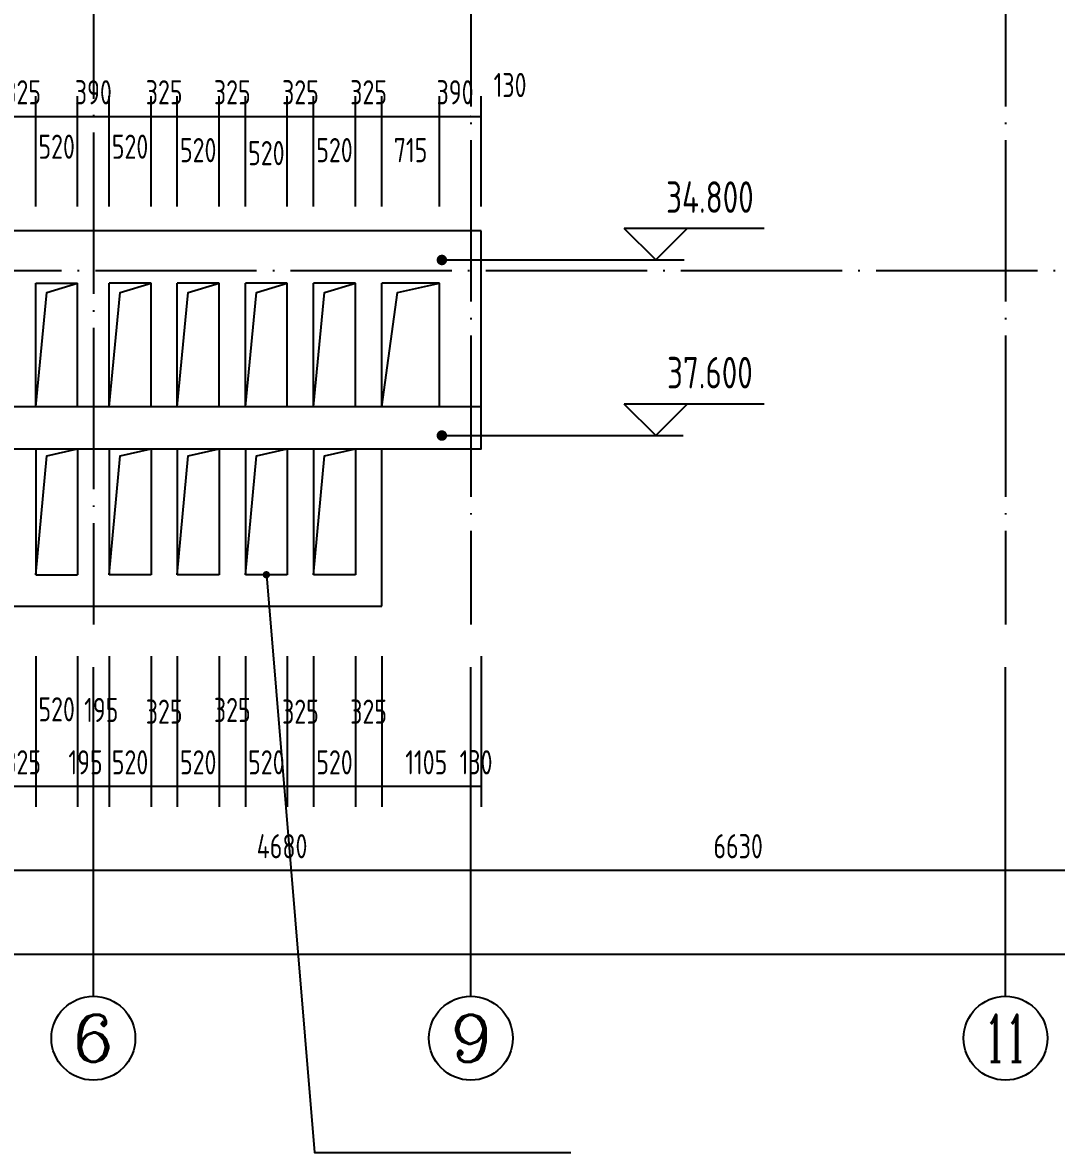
# Model space of a CAD drawing. Extents: x -726032 to 135930, y -151624 to 587044.
# Drawn here: x -374114 to -361296, y 400847 to 414850 of the extents above; entities that cross this region are included whole.
import ezdxf
from ezdxf.enums import TextEntityAlignment as Align

# ---------------------------------------------------------------- set-up
doc = ezdxf.new("R2010")
doc.units = 0
doc.header["$LTSCALE"] = 1000
doc.header["$MEASUREMENT"] = 0
doc.linetypes.add('DOTE', pattern=[2.42, 2, -0.2, 0.02, -0.2])
doc.layers.get('0').update_dxf_attribs({"linetype": 'CONTINUOUS'})
doc.layers.get('DEFPOINTS').update_dxf_attribs({"color": 1, "linetype": 'CONTINUOUS'})
for name, color, linetype in [('AXIS', 245, 'CONTINUOUS'), ('AXIS_TEXT', 7, 'CONTINUOUS'), ('DOTE', 8, 'DOTE'), ('PUB_DIM', 245, 'CONTINUOUS'), ('ROOF', 4, 'CONTINUOUS'), ('引线', 213, 'CONTINUOUS')]:
    doc.layers.add(name, color=color, linetype=linetype)
doc.styles.add('COMPLEX', font='COMPLEX')
doc.styles.add('DIM_FONT', font='isocp.shx', dxfattribs={"width": 0.8})
doc.dimstyles.new('AXIS', dxfattribs={"dimtxt": 300, "dimasz": 1, "dimexe": 250, "dimexo": 300, "dimgap": 150, "dimtad": 1, "dimdec": 0, "dimzin": 0, "dimdsep": 46, "dimtxsty": 'DIM_FONT', "dimcen": 0.09, "dimse1": 1, "dimse2": 1, "dimclrt": 142, "dimadec": 0, "dimazin": 0, "dimtfac": 1, "dimtdec": 0, "dimtix": 1, "dimtmove": 2, "dimatfit": 3, "dimfxl": 1, "dimtolj": 1, "dimtzin": 0, "dimarcsym": 0})
doc.dimstyles.new('DIMA', dxfattribs={"dimtxt": 300, "dimasz": 1, "dimexe": 250, "dimexo": 300, "dimgap": 150, "dimtad": 1, "dimdec": 0, "dimzin": 0, "dimdsep": 46, "dimtxsty": 'DIM_FONT', "dimcen": 0.09, "dimse1": 1, "dimclrt": 142, "dimadec": 0, "dimazin": 0, "dimtfac": 1, "dimtdec": 0, "dimtix": 1, "dimtmove": 2, "dimatfit": 3, "dimfxl": 1, "dimtolj": 1, "dimtzin": 0, "dimarcsym": 0})
doc.dimstyles.new('DIMB', dxfattribs={"dimtxt": 300, "dimasz": 1, "dimexe": 250, "dimexo": 300, "dimgap": 150, "dimtad": 1, "dimdec": 0, "dimzin": 0, "dimdsep": 46, "dimtxsty": 'DIM_FONT', "dimcen": 0.09, "dimse2": 1, "dimclrt": 142, "dimadec": 0, "dimazin": 0, "dimtfac": 1, "dimtdec": 0, "dimtix": 1, "dimtmove": 2, "dimatfit": 3, "dimfxl": 1, "dimtolj": 1, "dimtzin": 0, "dimarcsym": 0})
doc.dimstyles.new('DIMN', dxfattribs={"dimtxt": 300, "dimasz": 1, "dimexe": 250, "dimexo": 300, "dimgap": 150, "dimtad": 1, "dimdec": 0, "dimzin": 0, "dimdsep": 46, "dimtxsty": 'DIM_FONT', "dimcen": 0.09, "dimclrt": 142, "dimadec": 0, "dimazin": 0, "dimtfac": 1, "dimtdec": 0, "dimtix": 1, "dimtmove": 2, "dimatfit": 3, "dimfxl": 1, "dimtolj": 1, "dimtzin": 0, "dimarcsym": 0})

# ---------------------------------------------------------------- blocks, each defined once
blk = doc.blocks.new('*D129')
at = {"layer": 'AXIS', "color": 0, "lineweight": -2, "transparency": 16777216}
for p, q in [((-384703, 406560), (-384703, 403052)), ((-316024, 406560), (-316024, 403052)), ((-316025, 403302), (-384702, 403302))]:
    blk.add_line(p, q, dxfattribs=at)
at = {"layer": 'AXIS', "color": 0, "transparency": 16777216}
for points in [[(-384702, 403302), (-384702, 403302), (-384703, 403302)], [(-316025, 403302), (-316025, 403302), (-316024, 403302)]]:
    blk.add_solid(points, dxfattribs=at)
at = {"layer": 'DEFPOINTS', "color": 0, "transparency": 16777216}
for p in [(-384703, 406860), (-316024, 406860), (-384703, 403302)]:
    blk.add_point(p, dxfattribs=at)
at = {"layer": 'AXIS', "color": 142, "transparency": 16777216, "insert": (-350363, 403602), "char_height": 300, "attachment_point": 5, "style": 'DIM_FONT'}
blk.add_mtext('\\A1;68679', dxfattribs=at)
blk = doc.blocks.new('*D146')
at = {"layer": 'DEFPOINTS', "color": 0, "transparency": 16777216}
for p in [(-374277, 407297), (-373952, 407297), (-374277, 405382)]:
    blk.add_point(p, dxfattribs=at)
at = {"layer": 'PUB_DIM', "color": 0, "lineweight": -2, "transparency": 16777216}
for p, q in [((-374277, 406997), (-374277, 405132)), ((-373952, 406997), (-373952, 405132)), ((-374278, 405382), (-374279, 405382)), ((-373952, 405382), (-374277, 405382)), ((-373951, 405382), (-373950, 405382))]:
    blk.add_line(p, q, dxfattribs=at)
at = {"layer": 'PUB_DIM', "color": 0, "transparency": 16777216}
for points in [[(-374278, 405382), (-374278, 405382), (-374277, 405382)], [(-373951, 405382), (-373951, 405382), (-373952, 405382)]]:
    blk.add_solid(points, dxfattribs=at)
at = {"layer": 'PUB_DIM', "color": 142, "transparency": 16777216, "insert": (-374114, 405682), "char_height": 300, "attachment_point": 5, "style": 'DIM_FONT'}
blk.add_mtext('\\A1;325', dxfattribs=at)
blk = doc.blocks.new('*D147')
at = {"layer": 'DEFPOINTS', "color": 0, "transparency": 16777216}
for p in [(-373952, 413686), (-374277, 412271), (-373952, 412271)]:
    blk.add_point(p, dxfattribs=at)
at = {"layer": 'PUB_DIM', "color": 0, "lineweight": -2, "transparency": 16777216}
for p, q in [((-374277, 412571), (-374277, 413936)), ((-373952, 412571), (-373952, 413936)), ((-374278, 413686), (-374279, 413686)), ((-374277, 413686), (-373952, 413686)), ((-373951, 413686), (-373950, 413686))]:
    blk.add_line(p, q, dxfattribs=at)
at = {"layer": 'PUB_DIM', "color": 0, "transparency": 16777216}
for points in [[(-374278, 413686), (-374278, 413686), (-374277, 413686)], [(-373951, 413686), (-373951, 413686), (-373952, 413686)]]:
    blk.add_solid(points, dxfattribs=at)
at = {"layer": 'PUB_DIM', "color": 142, "transparency": 16777216, "insert": (-374114, 413986), "char_height": 300, "attachment_point": 5, "style": 'DIM_FONT'}
blk.add_mtext('\\A1;325', dxfattribs=at)
blk = doc.blocks.new('*D2968')
at = {"layer": 'AXIS', "color": 0, "lineweight": -2, "transparency": 16777216}
blk.add_line((-373238, 404342), (-377916, 404342), dxfattribs=at)
at = {"layer": 'AXIS', "color": 0, "transparency": 16777216}
for points in [[(-377916, 404342), (-377916, 404342), (-377917, 404342)], [(-373238, 404342), (-373238, 404342), (-373237, 404342)]]:
    blk.add_solid(points, dxfattribs=at)
at = {"layer": 'DEFPOINTS', "color": 0, "transparency": 16777216}
for p in [(-377917, 406860), (-373237, 406860), (-377917, 404342)]:
    blk.add_point(p, dxfattribs=at)
at = {"layer": 'AXIS', "color": 142, "transparency": 16777216, "insert": (-375577, 404642), "char_height": 300, "attachment_point": 5, "style": 'DIM_FONT'}
blk.add_mtext('\\A1;4680', dxfattribs=at)
blk = doc.blocks.new('_AXISO')
blk.add_circle((0, 0), 0.5)
at = {"layer": 'AXIS_TEXT', "style": 'COMPLEX', "width": 1.041667}
blk.add_attdef('A', text='', height=0.56, dxfattribs=at).set_placement((-0.25, -0.28), (0.25, -0.28), align=Align.FIT)
blk = doc.blocks.new('*D3016')
at = {"layer": 'AXIS', "color": 0, "lineweight": -2, "transparency": 16777216}
blk.add_line((-355298, 404342), (-361926, 404342), dxfattribs=at)
at = {"layer": 'AXIS', "color": 0, "transparency": 16777216}
for points in [[(-361926, 404342), (-361926, 404342), (-361927, 404342)], [(-355298, 404342), (-355298, 404342), (-355297, 404342)]]:
    blk.add_solid(points, dxfattribs=at)
at = {"layer": 'DEFPOINTS', "color": 0, "transparency": 16777216}
for p in [(-361927, 406860), (-355297, 406860), (-361927, 404342)]:
    blk.add_point(p, dxfattribs=at)
at = {"layer": 'AXIS', "color": 142, "transparency": 16777216, "insert": (-358612, 404642), "char_height": 300, "attachment_point": 5, "style": 'DIM_FONT'}
blk.add_mtext('\\A1;6630', dxfattribs=at)
blk = doc.blocks.new('*D3493')
at = {"layer": 'DEFPOINTS', "color": 0, "transparency": 16777216}
for p in [(-368557, 407297), (-368427, 407297), (-368557, 405382)]:
    blk.add_point(p, dxfattribs=at)
at = {"layer": 'PUB_DIM', "color": 0, "lineweight": -2, "transparency": 16777216}
for p, q in [((-368427, 406997), (-368427, 405132)), ((-368558, 405382), (-368559, 405382)), ((-368427, 405382), (-368557, 405382)), ((-368426, 405382), (-368425, 405382))]:
    blk.add_line(p, q, dxfattribs=at)
at = {"layer": 'PUB_DIM', "color": 0, "transparency": 16777216}
for points in [[(-368558, 405382), (-368558, 405382), (-368557, 405382)], [(-368426, 405382), (-368426, 405382), (-368427, 405382)]]:
    blk.add_solid(points, dxfattribs=at)
at = {"layer": 'PUB_DIM', "color": 142, "transparency": 16777216, "insert": (-368492, 405682), "char_height": 300, "attachment_point": 5, "style": 'DIM_FONT'}
blk.add_mtext('\\A1;130', dxfattribs=at)
blk = doc.blocks.new('*D182')
at = {"layer": 'DEFPOINTS', "color": 0, "transparency": 16777216}
for p in [(-369987, 407297), (-369662, 407297), (-369987, 405382)]:
    blk.add_point(p, dxfattribs=at)
at = {"layer": 'PUB_DIM', "color": 0, "lineweight": -2, "transparency": 16777216}
for p, q in [((-369987, 406997), (-369987, 405132)), ((-369662, 406997), (-369662, 405132)), ((-369663, 405382), (-369986, 405382))]:
    blk.add_line(p, q, dxfattribs=at)
at = {"layer": 'PUB_DIM', "color": 0, "transparency": 16777216}
for points in [[(-369986, 405382), (-369986, 405382), (-369987, 405382)], [(-369663, 405382), (-369663, 405382), (-369662, 405382)]]:
    blk.add_solid(points, dxfattribs=at)
at = {"layer": 'PUB_DIM', "color": 142, "transparency": 16777216, "insert": (-369824, 406310), "char_height": 300, "attachment_point": 5, "style": 'DIM_FONT'}
blk.add_mtext('\\A1;325', dxfattribs=at)
blk = doc.blocks.new('*D183')
at = {"layer": 'DEFPOINTS', "color": 0, "transparency": 16777216}
for p in [(-370507, 407297), (-369987, 407297), (-370507, 405382)]:
    blk.add_point(p, dxfattribs=at)
at = {"layer": 'PUB_DIM', "color": 0, "lineweight": -2, "transparency": 16777216}
for p, q in [((-370507, 406997), (-370507, 405132)), ((-369987, 406997), (-369987, 405132)), ((-370508, 405382), (-370509, 405382)), ((-369987, 405382), (-370507, 405382)), ((-369986, 405382), (-369985, 405382))]:
    blk.add_line(p, q, dxfattribs=at)
at = {"layer": 'PUB_DIM', "color": 0, "transparency": 16777216}
for points in [[(-370508, 405382), (-370508, 405382), (-370507, 405382)], [(-369986, 405382), (-369986, 405382), (-369987, 405382)]]:
    blk.add_solid(points, dxfattribs=at)
at = {"layer": 'PUB_DIM', "color": 142, "transparency": 16777216, "insert": (-370247, 405682), "char_height": 300, "attachment_point": 5, "style": 'DIM_FONT'}
blk.add_mtext('\\A1;520', dxfattribs=at)
blk = doc.blocks.new('*D1596')
at = {"layer": 'DEFPOINTS', "color": 0, "transparency": 16777216}
for p in [(-369662, 407297), (-368557, 407297), (-369662, 405382)]:
    blk.add_point(p, dxfattribs=at)
at = {"layer": 'PUB_DIM', "color": 0, "lineweight": -2, "transparency": 16777216}
for p, q in [((-369662, 406997), (-369662, 405132)), ((-368558, 405382), (-369661, 405382))]:
    blk.add_line(p, q, dxfattribs=at)
at = {"layer": 'PUB_DIM', "color": 0, "transparency": 16777216}
for points in [[(-369661, 405382), (-369661, 405382), (-369662, 405382)], [(-368558, 405382), (-368558, 405382), (-368557, 405382)]]:
    blk.add_solid(points, dxfattribs=at)
at = {"layer": 'PUB_DIM', "color": 142, "transparency": 16777216, "insert": (-369109, 405682), "char_height": 300, "attachment_point": 5, "style": 'DIM_FONT'}
blk.add_mtext('\\A1;1105', dxfattribs=at)
blk = doc.blocks.new('*D1597')
at = {"layer": 'DEFPOINTS', "color": 0, "transparency": 16777216}
for p in [(-368427, 413686), (-368557, 412271), (-368427, 412271)]:
    blk.add_point(p, dxfattribs=at)
at = {"layer": 'PUB_DIM', "color": 0, "lineweight": -2, "transparency": 16777216}
for p, q in [((-368427, 412571), (-368427, 413936)), ((-368558, 413686), (-368559, 413686)), ((-368557, 413686), (-368427, 413686)), ((-368426, 413686), (-368425, 413686))]:
    blk.add_line(p, q, dxfattribs=at)
at = {"layer": 'PUB_DIM', "color": 0, "transparency": 16777216}
for points in [[(-368558, 413686), (-368558, 413686), (-368557, 413686)], [(-368426, 413686), (-368426, 413686), (-368427, 413686)]]:
    blk.add_solid(points, dxfattribs=at)
at = {"layer": 'PUB_DIM', "color": 142, "transparency": 16777216, "insert": (-368070, 414076), "char_height": 300, "attachment_point": 5, "style": 'DIM_FONT'}
blk.add_mtext('\\A1;130', dxfattribs=at)
blk = doc.blocks.new('*D184')
at = {"layer": 'DEFPOINTS', "color": 0, "transparency": 16777216}
for p in [(-369987, 413686), (-370507, 412271), (-369987, 412271)]:
    blk.add_point(p, dxfattribs=at)
at = {"layer": 'PUB_DIM', "color": 0, "lineweight": -2, "transparency": 16777216}
for p, q in [((-370507, 412571), (-370507, 413936)), ((-369987, 412571), (-369987, 413936)), ((-370506, 413686), (-369988, 413686))]:
    blk.add_line(p, q, dxfattribs=at)
at = {"layer": 'PUB_DIM', "color": 0, "transparency": 16777216}
for points in [[(-370506, 413686), (-370506, 413686), (-370507, 413686)], [(-369988, 413686), (-369988, 413686), (-369987, 413686)]]:
    blk.add_solid(points, dxfattribs=at)
at = {"layer": 'PUB_DIM', "color": 142, "transparency": 16777216, "insert": (-370247, 413269), "char_height": 300, "attachment_point": 5, "style": 'DIM_FONT'}
blk.add_mtext('\\A1;520', dxfattribs=at)
blk = doc.blocks.new('*D185')
at = {"layer": 'DEFPOINTS', "color": 0, "transparency": 16777216}
for p in [(-369662, 413686), (-369987, 412271), (-369662, 412271)]:
    blk.add_point(p, dxfattribs=at)
at = {"layer": 'PUB_DIM', "color": 0, "lineweight": -2, "transparency": 16777216}
for p, q in [((-369987, 412571), (-369987, 413936)), ((-369662, 412571), (-369662, 413936)), ((-369988, 413686), (-369989, 413686)), ((-369987, 413686), (-369662, 413686)), ((-369661, 413686), (-369660, 413686))]:
    blk.add_line(p, q, dxfattribs=at)
at = {"layer": 'PUB_DIM', "color": 0, "transparency": 16777216}
for points in [[(-369988, 413686), (-369988, 413686), (-369987, 413686)], [(-369661, 413686), (-369661, 413686), (-369662, 413686)]]:
    blk.add_solid(points, dxfattribs=at)
at = {"layer": 'PUB_DIM', "color": 142, "transparency": 16777216, "insert": (-369824, 413986), "char_height": 300, "attachment_point": 5, "style": 'DIM_FONT'}
blk.add_mtext('\\A1;325', dxfattribs=at)
blk = doc.blocks.new('*D186')
at = {"layer": 'DEFPOINTS', "color": 0, "transparency": 16777216}
for p in [(-368947, 413686), (-369662, 412271), (-368947, 412271)]:
    blk.add_point(p, dxfattribs=at)
at = {"layer": 'PUB_DIM', "color": 0, "lineweight": -2, "transparency": 16777216}
for p, q in [((-369662, 412571), (-369662, 413936)), ((-368947, 412571), (-368947, 413936)), ((-369661, 413686), (-368948, 413686))]:
    blk.add_line(p, q, dxfattribs=at)
at = {"layer": 'PUB_DIM', "color": 0, "transparency": 16777216}
for points in [[(-369661, 413686), (-369661, 413686), (-369662, 413686)], [(-368948, 413686), (-368948, 413686), (-368947, 413686)]]:
    blk.add_solid(points, dxfattribs=at)
at = {"layer": 'PUB_DIM', "color": 142, "transparency": 16777216, "insert": (-369304, 413269), "char_height": 300, "attachment_point": 5, "style": 'DIM_FONT'}
blk.add_mtext('\\A1;715', dxfattribs=at)
blk = doc.blocks.new('*D3494')
at = {"layer": 'DEFPOINTS', "color": 0, "transparency": 16777216}
for p in [(-368557, 413686), (-368947, 412271), (-368557, 412271)]:
    blk.add_point(p, dxfattribs=at)
at = {"layer": 'PUB_DIM', "color": 0, "lineweight": -2, "transparency": 16777216}
for p, q in [((-368947, 412571), (-368947, 413936)), ((-368948, 413686), (-368949, 413686)), ((-368947, 413686), (-368557, 413686)), ((-368556, 413686), (-368555, 413686))]:
    blk.add_line(p, q, dxfattribs=at)
at = {"layer": 'PUB_DIM', "color": 0, "transparency": 16777216}
for points in [[(-368948, 413686), (-368948, 413686), (-368947, 413686)], [(-368556, 413686), (-368556, 413686), (-368557, 413686)]]:
    blk.add_solid(points, dxfattribs=at)
at = {"layer": 'PUB_DIM', "color": 142, "transparency": 16777216, "insert": (-368752, 413986), "char_height": 300, "attachment_point": 5, "style": 'DIM_FONT'}
blk.add_mtext('\\A1;390', dxfattribs=at)
blk = doc.blocks.new('*D3017')
at = {"layer": 'AXIS', "color": 0, "lineweight": -2, "transparency": 16777216}
blk.add_line((-361928, 404342), (-368556, 404342), dxfattribs=at)
at = {"layer": 'AXIS', "color": 0, "transparency": 16777216}
for points in [[(-368556, 404342), (-368556, 404342), (-368557, 404342)], [(-361928, 404342), (-361928, 404342), (-361927, 404342)]]:
    blk.add_solid(points, dxfattribs=at)
at = {"layer": 'DEFPOINTS', "color": 0, "transparency": 16777216}
for p in [(-368557, 406860), (-361927, 406860), (-368557, 404342)]:
    blk.add_point(p, dxfattribs=at)
at = {"layer": 'AXIS', "color": 142, "transparency": 16777216, "insert": (-365242, 404642), "char_height": 300, "attachment_point": 5, "style": 'DIM_FONT'}
blk.add_mtext('\\A1;6630', dxfattribs=at)
blk = doc.blocks.new('*D1598')
at = {"layer": 'DEFPOINTS', "color": 0, "transparency": 16777216}
for p in [(-373432, 407297), (-373237, 407297), (-373432, 405382)]:
    blk.add_point(p, dxfattribs=at)
at = {"layer": 'PUB_DIM', "color": 0, "lineweight": -2, "transparency": 16777216}
for p, q in [((-373432, 406997), (-373432, 405132)), ((-373433, 405382), (-373434, 405382)), ((-373237, 405382), (-373432, 405382)), ((-373236, 405382), (-373235, 405382))]:
    blk.add_line(p, q, dxfattribs=at)
at = {"layer": 'PUB_DIM', "color": 0, "transparency": 16777216}
for points in [[(-373433, 405382), (-373433, 405382), (-373432, 405382)], [(-373236, 405382), (-373236, 405382), (-373237, 405382)]]:
    blk.add_solid(points, dxfattribs=at)
at = {"layer": 'PUB_DIM', "color": 142, "transparency": 16777216, "insert": (-373334, 405682), "char_height": 300, "attachment_point": 5, "style": 'DIM_FONT'}
blk.add_mtext('\\A1;195', dxfattribs=at)
blk = doc.blocks.new('*D187')
at = {"layer": 'DEFPOINTS', "color": 0, "transparency": 16777216}
for p in [(-373952, 407297), (-373432, 407297), (-373952, 405382)]:
    blk.add_point(p, dxfattribs=at)
at = {"layer": 'PUB_DIM', "color": 0, "lineweight": -2, "transparency": 16777216}
for p, q in [((-373952, 406997), (-373952, 405132)), ((-373432, 406997), (-373432, 405132)), ((-373433, 405382), (-373951, 405382))]:
    blk.add_line(p, q, dxfattribs=at)
at = {"layer": 'PUB_DIM', "color": 0, "transparency": 16777216}
for points in [[(-373951, 405382), (-373951, 405382), (-373952, 405382)], [(-373433, 405382), (-373433, 405382), (-373432, 405382)]]:
    blk.add_solid(points, dxfattribs=at)
at = {"layer": 'PUB_DIM', "color": 142, "transparency": 16777216, "insert": (-373692, 406339), "char_height": 300, "attachment_point": 5, "style": 'DIM_FONT'}
blk.add_mtext('\\A1;520', dxfattribs=at)
blk = doc.blocks.new('*D3495')
at = {"layer": 'DEFPOINTS', "color": 0, "transparency": 16777216}
for p in [(-373237, 407297), (-373042, 407297), (-373237, 405382)]:
    blk.add_point(p, dxfattribs=at)
at = {"layer": 'PUB_DIM', "color": 0, "lineweight": -2, "transparency": 16777216}
for p, q in [((-373042, 406997), (-373042, 405132)), ((-373238, 405382), (-373239, 405382)), ((-373042, 405382), (-373237, 405382)), ((-373041, 405382), (-373040, 405382))]:
    blk.add_line(p, q, dxfattribs=at)
at = {"layer": 'PUB_DIM', "color": 0, "transparency": 16777216}
for points in [[(-373238, 405382), (-373238, 405382), (-373237, 405382)], [(-373041, 405382), (-373041, 405382), (-373042, 405382)]]:
    blk.add_solid(points, dxfattribs=at)
at = {"layer": 'PUB_DIM', "color": 142, "transparency": 16777216, "insert": (-373139, 406331), "char_height": 300, "attachment_point": 5, "style": 'DIM_FONT'}
blk.add_mtext('\\A1;195', dxfattribs=at)
blk = doc.blocks.new('*D188')
at = {"layer": 'DEFPOINTS', "color": 0, "transparency": 16777216}
for p in [(-373042, 407297), (-372522, 407297), (-373042, 405382)]:
    blk.add_point(p, dxfattribs=at)
at = {"layer": 'PUB_DIM', "color": 0, "lineweight": -2, "transparency": 16777216}
for p, q in [((-373042, 406997), (-373042, 405132)), ((-372522, 406997), (-372522, 405132)), ((-373043, 405382), (-373044, 405382)), ((-372522, 405382), (-373042, 405382)), ((-372521, 405382), (-372520, 405382))]:
    blk.add_line(p, q, dxfattribs=at)
at = {"layer": 'PUB_DIM', "color": 0, "transparency": 16777216}
for points in [[(-373043, 405382), (-373043, 405382), (-373042, 405382)], [(-372521, 405382), (-372521, 405382), (-372522, 405382)]]:
    blk.add_solid(points, dxfattribs=at)
at = {"layer": 'PUB_DIM', "color": 142, "transparency": 16777216, "insert": (-372782, 405682), "char_height": 300, "attachment_point": 5, "style": 'DIM_FONT'}
blk.add_mtext('\\A1;520', dxfattribs=at)
blk = doc.blocks.new('*D189')
at = {"layer": 'DEFPOINTS', "color": 0, "transparency": 16777216}
for p in [(-372522, 407297), (-372197, 407297), (-372522, 405382)]:
    blk.add_point(p, dxfattribs=at)
at = {"layer": 'PUB_DIM', "color": 0, "lineweight": -2, "transparency": 16777216}
for p, q in [((-372522, 406997), (-372522, 405132)), ((-372197, 406997), (-372197, 405132)), ((-372198, 405382), (-372521, 405382))]:
    blk.add_line(p, q, dxfattribs=at)
at = {"layer": 'PUB_DIM', "color": 0, "transparency": 16777216}
for points in [[(-372521, 405382), (-372521, 405382), (-372522, 405382)], [(-372198, 405382), (-372198, 405382), (-372197, 405382)]]:
    blk.add_solid(points, dxfattribs=at)
at = {"layer": 'PUB_DIM', "color": 142, "transparency": 16777216, "insert": (-372359, 406310), "char_height": 300, "attachment_point": 5, "style": 'DIM_FONT'}
blk.add_mtext('\\A1;325', dxfattribs=at)
blk = doc.blocks.new('*D190')
at = {"layer": 'DEFPOINTS', "color": 0, "transparency": 16777216}
for p in [(-372197, 407297), (-371677, 407297), (-372197, 405382)]:
    blk.add_point(p, dxfattribs=at)
at = {"layer": 'PUB_DIM', "color": 0, "lineweight": -2, "transparency": 16777216}
for p, q in [((-372197, 406997), (-372197, 405132)), ((-371677, 406997), (-371677, 405132)), ((-372198, 405382), (-372199, 405382)), ((-371677, 405382), (-372197, 405382)), ((-371676, 405382), (-371675, 405382))]:
    blk.add_line(p, q, dxfattribs=at)
at = {"layer": 'PUB_DIM', "color": 0, "transparency": 16777216}
for points in [[(-372198, 405382), (-372198, 405382), (-372197, 405382)], [(-371676, 405382), (-371676, 405382), (-371677, 405382)]]:
    blk.add_solid(points, dxfattribs=at)
at = {"layer": 'PUB_DIM', "color": 142, "transparency": 16777216, "insert": (-371937, 405682), "char_height": 300, "attachment_point": 5, "style": 'DIM_FONT'}
blk.add_mtext('\\A1;520', dxfattribs=at)
blk = doc.blocks.new('*D191')
at = {"layer": 'DEFPOINTS', "color": 0, "transparency": 16777216}
for p in [(-371677, 407297), (-371352, 407297), (-371677, 405382)]:
    blk.add_point(p, dxfattribs=at)
at = {"layer": 'PUB_DIM', "color": 0, "lineweight": -2, "transparency": 16777216}
for p, q in [((-371677, 406997), (-371677, 405132)), ((-371352, 406997), (-371352, 405132)), ((-371353, 405382), (-371676, 405382))]:
    blk.add_line(p, q, dxfattribs=at)
at = {"layer": 'PUB_DIM', "color": 0, "transparency": 16777216}
for points in [[(-371676, 405382), (-371676, 405382), (-371677, 405382)], [(-371353, 405382), (-371353, 405382), (-371352, 405382)]]:
    blk.add_solid(points, dxfattribs=at)
at = {"layer": 'PUB_DIM', "color": 142, "transparency": 16777216, "insert": (-371514, 406331), "char_height": 300, "attachment_point": 5, "style": 'DIM_FONT'}
blk.add_mtext('\\A1;325', dxfattribs=at)
blk = doc.blocks.new('*D192')
at = {"layer": 'DEFPOINTS', "color": 0, "transparency": 16777216}
for p in [(-371352, 413686), (-371677, 412271), (-371352, 412271)]:
    blk.add_point(p, dxfattribs=at)
at = {"layer": 'PUB_DIM', "color": 0, "lineweight": -2, "transparency": 16777216}
for p, q in [((-371677, 412571), (-371677, 413936)), ((-371352, 412571), (-371352, 413936)), ((-371678, 413686), (-371679, 413686)), ((-371677, 413686), (-371352, 413686)), ((-371351, 413686), (-371350, 413686))]:
    blk.add_line(p, q, dxfattribs=at)
at = {"layer": 'PUB_DIM', "color": 0, "transparency": 16777216}
for points in [[(-371678, 413686), (-371678, 413686), (-371677, 413686)], [(-371351, 413686), (-371351, 413686), (-371352, 413686)]]:
    blk.add_solid(points, dxfattribs=at)
at = {"layer": 'PUB_DIM', "color": 142, "transparency": 16777216, "insert": (-371514, 413986), "char_height": 300, "attachment_point": 5, "style": 'DIM_FONT'}
blk.add_mtext('\\A1;325', dxfattribs=at)
blk = doc.blocks.new('*D193')
at = {"layer": 'DEFPOINTS', "color": 0, "transparency": 16777216}
for p in [(-373432, 413686), (-373952, 412271), (-373432, 412271)]:
    blk.add_point(p, dxfattribs=at)
at = {"layer": 'PUB_DIM', "color": 0, "lineweight": -2, "transparency": 16777216}
for p, q in [((-373952, 412571), (-373952, 413936)), ((-373432, 412571), (-373432, 413936)), ((-373951, 413686), (-373433, 413686))]:
    blk.add_line(p, q, dxfattribs=at)
at = {"layer": 'PUB_DIM', "color": 0, "transparency": 16777216}
for points in [[(-373951, 413686), (-373951, 413686), (-373952, 413686)], [(-373433, 413686), (-373433, 413686), (-373432, 413686)]]:
    blk.add_solid(points, dxfattribs=at)
at = {"layer": 'PUB_DIM', "color": 142, "transparency": 16777216, "insert": (-373692, 413312), "char_height": 300, "attachment_point": 5, "style": 'DIM_FONT'}
blk.add_mtext('\\A1;520', dxfattribs=at)
blk = doc.blocks.new('*D194')
at = {"layer": 'DEFPOINTS', "color": 0, "transparency": 16777216}
for p in [(-373042, 413686), (-373432, 412271), (-373042, 412271)]:
    blk.add_point(p, dxfattribs=at)
at = {"layer": 'PUB_DIM', "color": 0, "lineweight": -2, "transparency": 16777216}
for p, q in [((-373432, 412571), (-373432, 413936)), ((-373042, 412571), (-373042, 413936)), ((-373433, 413686), (-373434, 413686)), ((-373432, 413686), (-373042, 413686)), ((-373041, 413686), (-373040, 413686))]:
    blk.add_line(p, q, dxfattribs=at)
at = {"layer": 'PUB_DIM', "color": 0, "transparency": 16777216}
for points in [[(-373433, 413686), (-373433, 413686), (-373432, 413686)], [(-373041, 413686), (-373041, 413686), (-373042, 413686)]]:
    blk.add_solid(points, dxfattribs=at)
at = {"layer": 'PUB_DIM', "color": 142, "transparency": 16777216, "insert": (-373237, 413986), "char_height": 300, "attachment_point": 5, "style": 'DIM_FONT'}
blk.add_mtext('\\A1;390', dxfattribs=at)
blk = doc.blocks.new('*D195')
at = {"layer": 'DEFPOINTS', "color": 0, "transparency": 16777216}
for p in [(-372522, 413686), (-373042, 412271), (-372522, 412271)]:
    blk.add_point(p, dxfattribs=at)
at = {"layer": 'PUB_DIM', "color": 0, "lineweight": -2, "transparency": 16777216}
for p, q in [((-373042, 412571), (-373042, 413936)), ((-372522, 412571), (-372522, 413936)), ((-373041, 413686), (-372523, 413686))]:
    blk.add_line(p, q, dxfattribs=at)
at = {"layer": 'PUB_DIM', "color": 0, "transparency": 16777216}
for points in [[(-373041, 413686), (-373041, 413686), (-373042, 413686)], [(-372523, 413686), (-372523, 413686), (-372522, 413686)]]:
    blk.add_solid(points, dxfattribs=at)
at = {"layer": 'PUB_DIM', "color": 142, "transparency": 16777216, "insert": (-372782, 413312), "char_height": 300, "attachment_point": 5, "style": 'DIM_FONT'}
blk.add_mtext('\\A1;520', dxfattribs=at)
blk = doc.blocks.new('*D196')
at = {"layer": 'DEFPOINTS', "color": 0, "transparency": 16777216}
for p in [(-372197, 413686), (-372522, 412271), (-372197, 412271)]:
    blk.add_point(p, dxfattribs=at)
at = {"layer": 'PUB_DIM', "color": 0, "lineweight": -2, "transparency": 16777216}
for p, q in [((-372522, 412571), (-372522, 413936)), ((-372197, 412571), (-372197, 413936)), ((-372523, 413686), (-372524, 413686)), ((-372522, 413686), (-372197, 413686)), ((-372196, 413686), (-372195, 413686))]:
    blk.add_line(p, q, dxfattribs=at)
at = {"layer": 'PUB_DIM', "color": 0, "transparency": 16777216}
for points in [[(-372523, 413686), (-372523, 413686), (-372522, 413686)], [(-372196, 413686), (-372196, 413686), (-372197, 413686)]]:
    blk.add_solid(points, dxfattribs=at)
at = {"layer": 'PUB_DIM', "color": 142, "transparency": 16777216, "insert": (-372359, 413986), "char_height": 300, "attachment_point": 5, "style": 'DIM_FONT'}
blk.add_mtext('\\A1;325', dxfattribs=at)
blk = doc.blocks.new('*D197')
at = {"layer": 'DEFPOINTS', "color": 0, "transparency": 16777216}
for p in [(-371677, 413686), (-372197, 412271), (-371677, 412271)]:
    blk.add_point(p, dxfattribs=at)
at = {"layer": 'PUB_DIM', "color": 0, "lineweight": -2, "transparency": 16777216}
for p, q in [((-372197, 412571), (-372197, 413936)), ((-371677, 412571), (-371677, 413936)), ((-372196, 413686), (-371678, 413686))]:
    blk.add_line(p, q, dxfattribs=at)
at = {"layer": 'PUB_DIM', "color": 0, "transparency": 16777216}
for points in [[(-372196, 413686), (-372196, 413686), (-372197, 413686)], [(-371678, 413686), (-371678, 413686), (-371677, 413686)]]:
    blk.add_solid(points, dxfattribs=at)
at = {"layer": 'PUB_DIM', "color": 142, "transparency": 16777216, "insert": (-371937, 413269), "char_height": 300, "attachment_point": 5, "style": 'DIM_FONT'}
blk.add_mtext('\\A1;520', dxfattribs=at)
blk = doc.blocks.new('*D199')
at = {"layer": 'DEFPOINTS', "color": 0, "transparency": 16777216}
for p in [(-371352, 407297), (-370832, 407297), (-371352, 405382)]:
    blk.add_point(p, dxfattribs=at)
at = {"layer": 'PUB_DIM', "color": 0, "lineweight": -2, "transparency": 16777216}
for p, q in [((-371352, 406997), (-371352, 405132)), ((-370832, 406997), (-370832, 405132)), ((-371353, 405382), (-371354, 405382)), ((-370832, 405382), (-371352, 405382)), ((-370831, 405382), (-370830, 405382))]:
    blk.add_line(p, q, dxfattribs=at)
at = {"layer": 'PUB_DIM', "color": 0, "transparency": 16777216}
for points in [[(-371353, 405382), (-371353, 405382), (-371352, 405382)], [(-370831, 405382), (-370831, 405382), (-370832, 405382)]]:
    blk.add_solid(points, dxfattribs=at)
at = {"layer": 'PUB_DIM', "color": 142, "transparency": 16777216, "insert": (-371092, 405682), "char_height": 300, "attachment_point": 5, "style": 'DIM_FONT'}
blk.add_mtext('\\A1;520', dxfattribs=at)
blk = doc.blocks.new('*D200')
at = {"layer": 'DEFPOINTS', "color": 0, "transparency": 16777216}
for p in [(-370832, 407297), (-370507, 407297), (-370832, 405382)]:
    blk.add_point(p, dxfattribs=at)
at = {"layer": 'PUB_DIM', "color": 0, "lineweight": -2, "transparency": 16777216}
for p, q in [((-370832, 406997), (-370832, 405132)), ((-370507, 406997), (-370507, 405132)), ((-370508, 405382), (-370831, 405382))]:
    blk.add_line(p, q, dxfattribs=at)
at = {"layer": 'PUB_DIM', "color": 0, "transparency": 16777216}
for points in [[(-370831, 405382), (-370831, 405382), (-370832, 405382)], [(-370508, 405382), (-370508, 405382), (-370507, 405382)]]:
    blk.add_solid(points, dxfattribs=at)
at = {"layer": 'PUB_DIM', "color": 142, "transparency": 16777216, "insert": (-370669, 406310), "char_height": 300, "attachment_point": 5, "style": 'DIM_FONT'}
blk.add_mtext('\\A1;325', dxfattribs=at)
blk = doc.blocks.new('*D3018')
at = {"layer": 'AXIS', "color": 0, "lineweight": -2, "transparency": 16777216}
blk.add_line((-368558, 404342), (-373236, 404342), dxfattribs=at)
at = {"layer": 'AXIS', "color": 0, "transparency": 16777216}
for points in [[(-373236, 404342), (-373236, 404342), (-373237, 404342)], [(-368558, 404342), (-368558, 404342), (-368557, 404342)]]:
    blk.add_solid(points, dxfattribs=at)
at = {"layer": 'DEFPOINTS', "color": 0, "transparency": 16777216}
for p in [(-373237, 406860), (-368557, 406860), (-373237, 404342)]:
    blk.add_point(p, dxfattribs=at)
at = {"layer": 'AXIS', "color": 142, "transparency": 16777216, "insert": (-370897, 404642), "char_height": 300, "attachment_point": 5, "style": 'DIM_FONT'}
blk.add_mtext('\\A1;4680', dxfattribs=at)
blk = doc.blocks.new('*D201')
at = {"layer": 'DEFPOINTS', "color": 0, "transparency": 16777216}
for p in [(-370832, 413686), (-371352, 412271), (-370832, 412271)]:
    blk.add_point(p, dxfattribs=at)
at = {"layer": 'PUB_DIM', "color": 0, "lineweight": -2, "transparency": 16777216}
for p, q in [((-371352, 412571), (-371352, 413936)), ((-370832, 412571), (-370832, 413936)), ((-371351, 413686), (-370833, 413686))]:
    blk.add_line(p, q, dxfattribs=at)
at = {"layer": 'PUB_DIM', "color": 0, "transparency": 16777216}
for points in [[(-371351, 413686), (-371351, 413686), (-371352, 413686)], [(-370833, 413686), (-370833, 413686), (-370832, 413686)]]:
    blk.add_solid(points, dxfattribs=at)
at = {"layer": 'PUB_DIM', "color": 142, "transparency": 16777216, "insert": (-371092, 413232), "char_height": 300, "attachment_point": 5, "style": 'DIM_FONT'}
blk.add_mtext('\\A1;520', dxfattribs=at)
blk = doc.blocks.new('*D202')
at = {"layer": 'DEFPOINTS', "color": 0, "transparency": 16777216}
for p in [(-370507, 413686), (-370832, 412271), (-370507, 412271)]:
    blk.add_point(p, dxfattribs=at)
at = {"layer": 'PUB_DIM', "color": 0, "lineweight": -2, "transparency": 16777216}
for p, q in [((-370832, 412571), (-370832, 413936)), ((-370507, 412571), (-370507, 413936)), ((-370833, 413686), (-370834, 413686)), ((-370832, 413686), (-370507, 413686)), ((-370506, 413686), (-370505, 413686))]:
    blk.add_line(p, q, dxfattribs=at)
at = {"layer": 'PUB_DIM', "color": 0, "transparency": 16777216}
for points in [[(-370833, 413686), (-370833, 413686), (-370832, 413686)], [(-370506, 413686), (-370506, 413686), (-370507, 413686)]]:
    blk.add_solid(points, dxfattribs=at)
at = {"layer": 'PUB_DIM', "color": 142, "transparency": 16777216, "insert": (-370669, 413986), "char_height": 300, "attachment_point": 5, "style": 'DIM_FONT'}
blk.add_mtext('\\A1;325', dxfattribs=at)

msp = doc.modelspace()

# ---------------------------------------------------------------- linework, layer by layer
at = {"layer": 'AXIS'}
for p, q in [((-373236.9, 402782.3), (-373236.9, 406859.7)), ((-368556.9, 402782.3), (-368556.9, 406859.7)), ((-361926.9, 402782.3), (-361926.9, 406859.7))]:
    msp.add_line(p, q, dxfattribs=at)
at = {"layer": 'DOTE'}
for p, q in [((-368556.9, 435171.9), (-368556.9, 407389.9)), ((-361926.9, 435171.9), (-361926.9, 407389.9)), ((-373236.9, 420746.6), (-373236.9, 407389.9)), ((-385312.2, 411776.6), (-314465.2, 411776.6))]:
    msp.add_line(p, q, dxfattribs=at)
at = {"layer": 'PUB_DIM'}
for p, q in [((-366263.6, 411907.6), (-366653.6, 412297.6)), ((-364921.7, 412297.6), (-366653.6, 412297.6)), ((-365873.6, 412297.6), (-366263.6, 411907.6)), ((-368959.3, 411907.6), (-365913.5, 411907.6)), ((-364921.7, 410121.8), (-366653.6, 410121.8)), ((-366263.6, 409731.8), (-366653.6, 410121.8)), ((-365873.6, 410121.8), (-366263.6, 409731.8)), ((-368915.8, 409731.8), (-365923.8, 409731.8))]:
    msp.add_line(p, q, dxfattribs=at)
at = {"layer": 'PUB_DIM', "const_width": 64.7}
for points in [[(-368948.5, 411907.6, 1), (-368883.1, 411907.6, 1)], [(-368948.5, 409731.8, 1), (-368883.1, 409731.8, 1)]]:
    msp.add_lwpolyline(points, format="xyb", close=True, dxfattribs=at)
at = {"layer": 'ROOF'}
for p, q in [((-368426.9, 412270.6), (-378046.9, 412270.6)), ((-368426.9, 410086.4), (-368426.9, 412270.6)), ((-373951.9, 411620.6), (-373431.9, 411620.6)), ((-373951.9, 410086.4), (-373951.9, 411620.6)), ((-373431.9, 410086.4), (-373431.9, 411620.6)), ((-372521.9, 411620.6), (-373041.9, 411620.6)), ((-373041.9, 410086.4), (-373041.9, 411620.6)), ((-372521.9, 410086.4), (-372521.9, 411620.6)), ((-371676.9, 411620.6), (-372196.9, 411620.6)), ((-372196.9, 410086.4), (-372196.9, 411620.6)), ((-371676.9, 410086.4), (-371676.9, 411620.6)), ((-370831.9, 411620.6), (-371351.9, 411620.6)), ((-371351.9, 410086.4), (-371351.9, 411620.6)), ((-370831.9, 410086.4), (-370831.9, 411620.6)), ((-369986.9, 411620.6), (-370506.9, 411620.6)), ((-370506.9, 410086.4), (-370506.9, 411620.6)), ((-369986.9, 410086.4), (-369986.9, 411620.6)), ((-368946.9, 411620.6), (-369661.9, 411620.6)), ((-369661.9, 410086.4), (-369661.9, 411620.6)), ((-368946.9, 410086.4), (-368946.9, 411620.6)), ((-373951.9, 409566.4), (-373951.9, 408006.4)), ((-373431.9, 409566.4), (-373431.9, 408006.4)), ((-373041.9, 409566.4), (-373041.9, 408006.4)), ((-372521.9, 409566.4), (-372521.9, 408006.4)), ((-372196.9, 409566.4), (-372196.9, 408006.4)), ((-371676.9, 409566.4), (-371676.9, 408006.4)), ((-371351.9, 409566.4), (-371351.9, 408006.4)), ((-370831.9, 409566.4), (-370831.9, 408006.4)), ((-370506.9, 409566.4), (-370506.9, 408006.4)), ((-369986.9, 409566.4), (-369986.9, 408006.4)), ((-369661.9, 407616.4), (-369661.9, 409566.4)), ((-373951.9, 408006.4), (-373431.9, 408006.4)), ((-372521.9, 408006.4), (-373041.9, 408006.4)), ((-371676.9, 408006.4), (-372196.9, 408006.4)), ((-370831.9, 408006.4), (-371351.9, 408006.4)), ((-369986.9, 408006.4), (-370506.9, 408006.4)), ((-376811.9, 407616.4), (-369661.9, 407616.4))]:
    msp.add_line(p, q, dxfattribs=at)
for points in [[(-373951.9, 410086.4), (-373814.9, 411506.1), (-373431.9, 411620.6)], [(-373041.9, 410086.4), (-372904.9, 411506.1), (-372521.9, 411620.6)], [(-372196.9, 410086.4), (-372059.9, 411506.1), (-371676.9, 411620.6)], [(-371351.9, 410086.4), (-371214.9, 411506.1), (-370831.9, 411620.6)], [(-370506.9, 410086.4), (-370369.9, 411506.1), (-369986.9, 411620.6)], [(-369661.9, 410086.4), (-369467.5, 411506.1), (-368946.9, 411620.6)], [(-378046.9, 410086.4), (-378046.9, 409566.4), (-368426.9, 409566.4), (-368426.9, 410086.4), (-378046.9, 410086.4)], [(-373951.9, 408006.4), (-373814.7, 409481.8), (-373431.9, 409566.4)], [(-373041.9, 408006.4), (-372904.7, 409481.8), (-372521.9, 409566.4)], [(-372196.9, 408006.4), (-372059.7, 409481.8), (-371676.9, 409566.4)], [(-371351.9, 408006.4), (-371214.7, 409481.8), (-370831.9, 409566.4)], [(-370506.9, 408006.4), (-370369.7, 409481.8), (-369986.9, 409566.4)]]:
    msp.add_lwpolyline(points, dxfattribs=at)
at = {"layer": '引线', "const_width": 45.2}
msp.add_lwpolyline([(-371114.8, 408006.4, 1), (-371069, 408006.4, 1)], format="xyb", close=True, dxfattribs=at)
at = {"layer": '引线'}
msp.add_lwpolyline([(-371091.9, 408006.4), (-370493, 400847.5), (-367318.2, 400847.5)], dxfattribs=at)

# ---------------------------------------------------------------- block references
at = {"layer": 'AXIS'}
ref = msp.add_blockref('_AXISO', (-373236.9, 402262.3), dxfattribs=dict(at, xscale=1040, yscale=1040, zscale=1040))
ref.add_attrib('A', '6', dxfattribs={"layer": 'AXIS_TEXT', "height": 582.4, "style": 'COMPLEX', "width": 1.339286}).set_placement((-373496.9, 401971.1), (-372976.9, 401971.1), align=Align.FIT)
ref = msp.add_blockref('_AXISO', (-368556.9, 402262.3), dxfattribs=dict(at, xscale=1040, yscale=1040, zscale=1040))
ref.add_attrib('A', '9', dxfattribs={"layer": 'AXIS_TEXT', "height": 582.4, "style": 'COMPLEX', "width": 1.339286}).set_placement((-368816.9, 401971.1), (-368296.9, 401971.1), align=Align.FIT)
ref = msp.add_blockref('_AXISO', (-361926.9, 402262.3), dxfattribs=dict(at, xscale=1040, yscale=1040, zscale=1040))
ref.add_attrib('A', '11', dxfattribs={"layer": 'AXIS_TEXT', "height": 582.4, "style": 'COMPLEX', "width": 0.78125}).set_placement((-362186.9, 401971.1), (-361666.9, 401971.1), align=Align.FIT)

# ---------------------------------------------------------------- texts
at = {"layer": 'PUB_DIM', "style": 'DIM_FONT', "width": 0.8}
for s, p in [('34.800', (-365592.6, 412687.6)), ('37.600', (-365592.6, 410511.8))]:
    msp.add_text(s, height=390, dxfattribs=at).set_placement(p, align=Align.MIDDLE)

# ---------------------------------------------------------------- dimensions: what is measured, and where the dimension line sits
at = {"layer": 'AXIS'}
dim = msp.add_aligned_dim(p1=(-316023.9, 406859.7), p2=(-384702.9, 406859.7), distance=3557.4, dimstyle='DIMN', dxfattribs=at)
dim.commit()
dim.dimension.update_dxf_attribs({"geometry": '*D129', "text_midpoint": (-350363.4, 403602.3)})
for base, p1, p2, picture, middle in [((-377916.9, 404342.3), (-373236.9, 406859.7), (-377916.9, 406859.7), '*D2968', (-375576.9, 404642.3)), ((-373236.9, 404342.3), (-368556.9, 406859.7), (-373236.9, 406859.7), '*D3018', (-370896.9, 404642.3)), ((-368556.9, 404342.3), (-361926.9, 406859.7), (-368556.9, 406859.7), '*D3017', (-365241.9, 404642.3)), ((-361926.9, 404342.3), (-355296.9, 406859.7), (-361926.9, 406859.7), '*D3016', (-358611.9, 404642.3))]:
    dim = msp.add_linear_dim(base=base, p1=p1, p2=p2, dimstyle='AXIS', dxfattribs=at)
    dim.commit()
    dim.dimension.update_dxf_attribs({"geometry": picture, "text_midpoint": middle})
at = {"layer": 'PUB_DIM'}
for base, p1, p2, dimstyle, picture, middle in [((-368426.9, 413686.1), (-368556.9, 412270.6), (-368426.9, 412270.6), 'DIMA', '*D1597', (-368069.5, 414076.1)), ((-373431.9, 413686.1), (-373951.9, 412270.6), (-373431.9, 412270.6), 'DIMN', '*D193', (-373691.9, 413312.3)), ((-372521.9, 413686.1), (-373041.9, 412270.6), (-372521.9, 412270.6), 'DIMN', '*D195', (-372781.9, 413312.3)), ((-371676.9, 413686.1), (-372196.9, 412270.6), (-371676.9, 412270.6), 'DIMN', '*D197', (-371936.9, 413268.5)), ((-370831.9, 413686.1), (-371351.9, 412270.6), (-370831.9, 412270.6), 'DIMN', '*D201', (-371091.9, 413231.9)), ((-369986.9, 413686.1), (-370506.9, 412270.6), (-369986.9, 412270.6), 'DIMN', '*D184', (-370246.9, 413268.8)), ((-368946.9, 413686.1), (-369661.9, 412270.6), (-368946.9, 412270.6), 'DIMN', '*D186', (-369304.4, 413268.8)), ((-373951.9, 405382.3), (-373431.9, 407296.8), (-373951.9, 407296.8), 'DIMN', '*D187', (-373691.9, 406338.8)), ((-373236.9, 405382.3), (-373041.9, 407296.8), (-373236.9, 407296.8), 'DIMB', '*D3495', (-373139.4, 406331.4)), ((-372521.9, 405382.3), (-372196.9, 407296.8), (-372521.9, 407296.8), 'DIMN', '*D189', (-372359.4, 406309.9)), ((-371676.9, 405382.3), (-371351.9, 407296.8), (-371676.9, 407296.8), 'DIMN', '*D191', (-371514.4, 406331.4)), ((-370831.9, 405382.3), (-370506.9, 407296.8), (-370831.9, 407296.8), 'DIMN', '*D200', (-370669.4, 406309.9)), ((-369986.9, 405382.3), (-369661.9, 407296.8), (-369986.9, 407296.8), 'DIMN', '*D182', (-369824.4, 406309.9))]:
    dim = msp.add_linear_dim(base=base, p1=p1, p2=p2, dimstyle=dimstyle, dxfattribs=at)
    dim.commit()
    dim.dimension.update_dxf_attribs({"geometry": picture, "text_midpoint": middle, "dimtype": 160})
for base, p1, p2, dimstyle, picture, middle in [((-373951.9, 413686.1), (-374276.9, 412270.6), (-373951.9, 412270.6), 'DIMN', '*D147', (-374114.4, 413986.1)), ((-373041.9, 413686.1), (-373431.9, 412270.6), (-373041.9, 412270.6), 'DIMN', '*D194', (-373236.9, 413986.1)), ((-372196.9, 413686.1), (-372521.9, 412270.6), (-372196.9, 412270.6), 'DIMN', '*D196', (-372359.4, 413986.1)), ((-371351.9, 413686.1), (-371676.9, 412270.6), (-371351.9, 412270.6), 'DIMN', '*D192', (-371514.4, 413986.1)), ((-370506.9, 413686.1), (-370831.9, 412270.6), (-370506.9, 412270.6), 'DIMN', '*D202', (-370669.4, 413986.1)), ((-369661.9, 413686.1), (-369986.9, 412270.6), (-369661.9, 412270.6), 'DIMN', '*D185', (-369824.4, 413986.1)), ((-368556.9, 413686.1), (-368946.9, 412270.6), (-368556.9, 412270.6), 'DIMB', '*D3494', (-368751.9, 413986.1)), ((-374276.9, 405382.3), (-373951.9, 407296.8), (-374276.9, 407296.8), 'DIMN', '*D146', (-374114.4, 405682.3)), ((-373431.9, 405382.3), (-373236.9, 407296.8), (-373431.9, 407296.8), 'DIMA', '*D1598', (-373334.4, 405682.3)), ((-373041.9, 405382.3), (-372521.9, 407296.8), (-373041.9, 407296.8), 'DIMN', '*D188', (-372781.9, 405682.3)), ((-372196.9, 405382.3), (-371676.9, 407296.8), (-372196.9, 407296.8), 'DIMN', '*D190', (-371936.9, 405682.3)), ((-371351.9, 405382.3), (-370831.9, 407296.8), (-371351.9, 407296.8), 'DIMN', '*D199', (-371091.9, 405682.3)), ((-370506.9, 405382.3), (-369986.9, 407296.8), (-370506.9, 407296.8), 'DIMN', '*D183', (-370246.9, 405682.3)), ((-369661.9, 405382.3), (-368556.9, 407296.8), (-369661.9, 407296.8), 'DIMA', '*D1596', (-369109.4, 405682.3)), ((-368556.9, 405382.3), (-368426.9, 407296.8), (-368556.9, 407296.8), 'DIMB', '*D3493', (-368491.9, 405682.3))]:
    dim = msp.add_linear_dim(base=base, p1=p1, p2=p2, dimstyle=dimstyle, dxfattribs=at)
    dim.commit()
    dim.dimension.update_dxf_attribs({"geometry": picture, "text_midpoint": middle})

doc.saveas('drawing.dxf')
